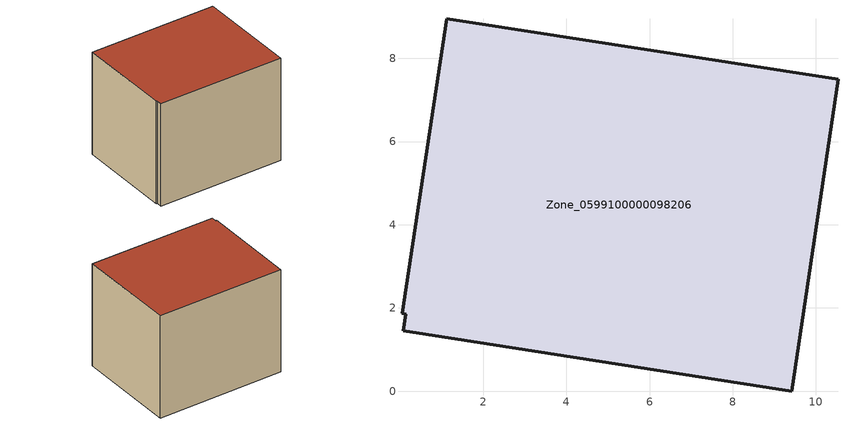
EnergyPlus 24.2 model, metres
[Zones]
Zone_0599100000098206
 floor ground (C_G): 0.14,1.85 0.06,1.88 1.12,8.95 10.53,7.5 9.42,0 0.08,1.46 z0
 wall outside (C_F): 9.42,0 10.53,7.5 1.12,8.95 0.06,1.88 0.14,1.85 0.08,1.46 9.42,0 z0:7.88
 roof outside (C_R): 0.14,1.85 0.08,1.46 9.42,0 10.53,7.5 1.12,8.95 0.06,1.88 z7.88
[BUILDING]
Pand.0599100000098206: North Axis=0; Terrain=City; Loads Convergence Tolerance Value=0.04; Temperature Convergence Tolerance Value=0.4; Solar Distribution=FullExterior; Maximum Number of Warmup Days=25; Minimum Number of Warmup Days=1
[Site:Location]
Rotterdam.The.Hague.AP_ZH_NLD Design_Conditions: Latitude=51.96; Longitude=4.45; Time Zone=1; Elevation=-4.5
[SITE:GROUNDTEMPERATURE:BUILDINGSURFACE]
18, 18, 18, 18, 18, 18, 18, 18, 18, 18, 18, 18
[MATERIAL] Thermal Absorptance=0.9; Solar Absorptance=0.7; Visible Absorptance=0.7
Name | Roughness | Thickness | Conductivity | Density | Specific Heat
G.TI.1946-1964 | MediumSmooth | 0.15 | 1 | 540 | 1210
F.TI.1946-1964 | Rough | 0.3 | 0.857143 | 1920 | 840
R.TI.1946-1964 | MediumRough | 0.2 | 0.277778 | 1500 | 1000
[CONSTRUCTION]
C_G: G.TI.1946-1964
C_F: F.TI.1946-1964
C_R: R.TI.1946-1964
[ZONE]
Zone_0599100000098206: Type=1; Multiplier=1; Ceiling Height=Autocalculate; Volume=Autocalculate; Floor Area=autocalculate; Part of Total Floor Area=Yes
[ZONEINFILTRATION:DESIGNFLOWRATE]
Infil_Zone_0599100000098206: Zone or ZoneList or Space or SpaceList=Zone_0599100000098206; Schedule=AlwaysOn; Design Flow Rate Calculation Method=Flow/Area; Flow Rate per Floor Area=0.003; Constant Term Coefficient=1; Temperature Term Coefficient=0; Velocity Term Coefficient=0; Velocity Squared Term Coefficient=0
[HVACTEMPLATE:ZONE:IDEALLOADSAIRSYSTEM]
Zone_0599100000098206: Maximum Heating Supply Air Temperature=50; Minimum Cooling Supply Air Temperature=13; Maximum Heating Supply Air Humidity Ratio=0.0156; Minimum Cooling Supply Air Humidity Ratio=0.0077; Heating Limit=NoLimit; Cooling Limit=NoLimit; Dehumidification Control Type=ConstantSensibleHeatRatio; Cooling Sensible Heat Ratio=0.7; Dehumidification Setpoint=60; Humidification Control Type=None; Humidification Setpoint=30; Outdoor Air Method=None; Outdoor Air Flow Rate per Person=0.00944; Outdoor Air Flow Rate per Zone Floor Area=0; Outdoor Air Flow Rate per Zone=0; Demand Controlled Ventilation Type=None; Outdoor Air Economizer Type=NoEconomizer; Heat Recovery Type=None; Sensible Heat Recovery Effectiveness=0.7; Latent Heat Recovery Effectiveness=0.65
[ZONECONTROL:THERMOSTAT]
ThermostatControl_Zone_0599100000098206: Zone or ZoneList=Zone_0599100000098206; Control Type Schedule=DualSetpointControlType; Control 1=Thermostat_Zone_0599100000098206; Temperature Difference Between Cutout And Setpoint=0
[THERMOSTATSETPOINT:DUALSETPOINT]
Thermostat_Zone_0599100000098206: Heating Setpoint Temperature Schedule=HeatingSetpoint_Zone_0599100000098206; Cooling Setpoint Temperature Schedule=CoolingSetpoint_Zone_0599100000098206
[SCHEDULE:COMPACT]
HeatingSetpoint_Zone_0599100000098206: Through: 12/31, For: AllDays, Until: 24:00, 21
CoolingSetpoint_Zone_0599100000098206: Through: 12/31, For: AllDays, Until: 24:00, 24
DualSetpointControlType: Through: 12/31, For: AllDays, Until: 24:00, 4
AlwaysOn: Through: 12/31, For: AllDays, Until: 24:00, 1
